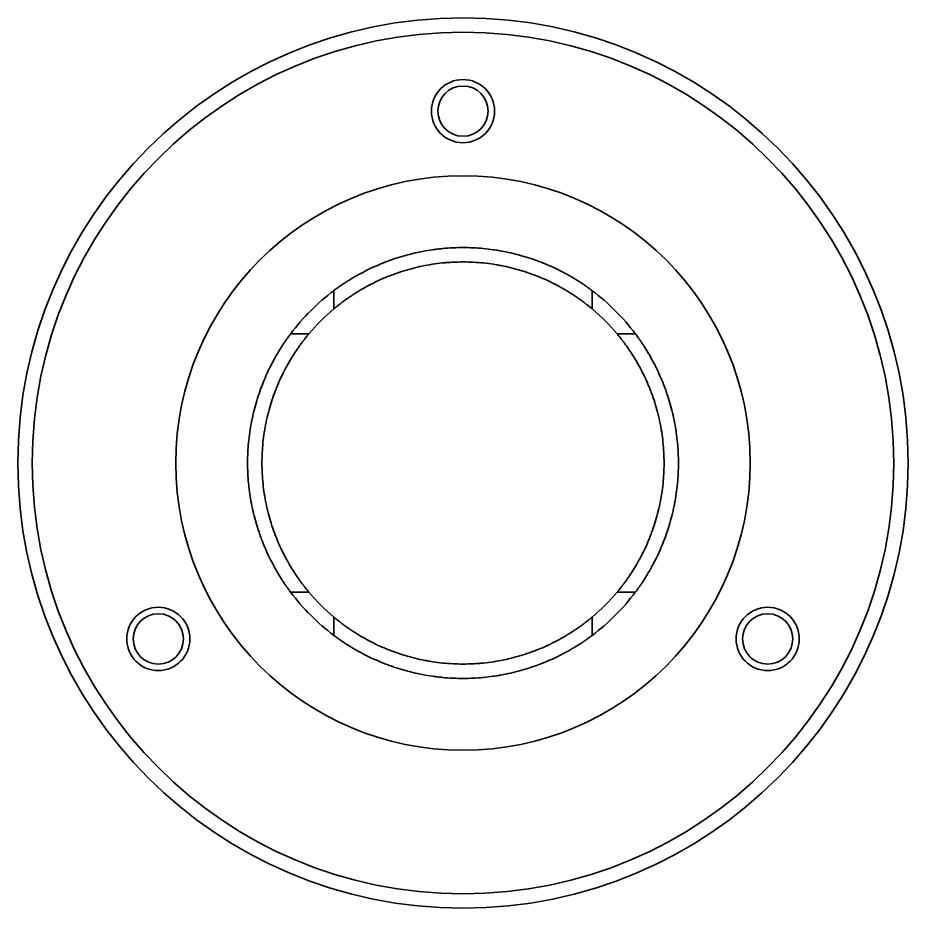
# Model space of a CAD drawing. Extents: x 5987 to 10491, y -672 to 3708.
# Drawn here: x 8604.6 to 8666.6, y 714 to 776 of the extents above; entities that cross this region are included whole.
import ezdxf

# ---------------------------------------------------------------- set-up
doc = ezdxf.new("R2010")
doc.units = 0
doc.header["$LTSCALE"] = 5
doc.layers.add('1', color=7, linetype='CONTINUOUS', true_color=0xffffff)

msp = doc.modelspace()

# ---------------------------------------------------------------- linework, layer by layer
at = {"layer": '1', "color": 7, "linetype": 'Continuous', "lineweight": 35}
for p, q in [((8626.555, 755.75), (8626.555, 757.026)), ((8644.555, 757.026), (8644.555, 755.75)), ((8623.555, 754.026), (8624.831, 754.026)), ((8646.279, 754.026), (8647.555, 754.026)), ((8624.831, 736.026), (8623.555, 736.026)), ((8647.555, 736.026), (8646.279, 736.026)), ((8626.555, 733.026), (8626.555, 734.302)), ((8644.555, 734.302), (8644.555, 733.026))]:
    msp.add_line(p, q, dxfattribs=at)
for centre, radius in [((8635.555, 745.026), 31), ((8635.555, 745.026), 30), ((8635.555, 769.526), 2.2), ((8635.555, 769.526), 1.75), ((8635.555, 745.026), 20), ((8614.338, 732.776), 2.2), ((8656.773, 732.776), 2.2), ((8614.338, 732.776), 1.75), ((8656.773, 732.776), 1.75)]:
    msp.add_circle(centre, radius, dxfattribs=at)
for radius, start, end in [(15, 126.8699, 143.1301), (15, 36.8699, 53.1301), (14, 130.0052, 139.9948), (14, 40.0052, 49.9948), (15, 216.8699, 233.1301), (14, 220.0052, 229.9948), (15, 306.8699, 323.1301), (14, 310.0052, 319.9948)]:
    msp.add_arc((8635.555, 745.026), radius, start, end, dxfattribs=at)
for points, knots in [([(8626.555, 757.026), (8626.556, 757.027), (8626.558, 757.028), (8626.568, 757.035), (8626.575, 757.041), (8626.603, 757.061), (8626.63, 757.082), (8626.701, 757.134), (8626.744, 757.165), (8626.84, 757.235), (8626.894, 757.273), (8626.983, 757.335), (8627.014, 757.357), (8627.077, 757.4), (8627.11, 757.423), (8627.211, 757.491), (8627.281, 757.538), (8627.427, 757.633), (8627.503, 757.682), (8627.66, 757.78), (8627.741, 757.83), (8627.865, 757.905), (8627.907, 757.93), (8627.992, 757.98), (8628.036, 758.005), (8628.166, 758.08), (8628.255, 758.13), (8628.525, 758.278), (8628.71, 758.375), (8629.091, 758.563), (8629.286, 758.655), (8629.686, 758.832), (8629.89, 758.917), (8630.204, 759.039), (8630.309, 759.079), (8630.523, 759.157), (8630.63, 759.195), (8630.954, 759.305), (8631.172, 759.373), (8631.833, 759.564), (8632.282, 759.672), (8632.968, 759.803), (8633.199, 759.842), (8633.549, 759.892), (8633.724, 759.915), (8633.901, 759.935), (8634.02, 759.947), (8634.079, 759.953), (8634.612, 760.004), (8635.085, 760.026), (8636.028, 760.026), (8636.499, 760.004), (8637.203, 759.937), (8637.438, 759.909), (8637.789, 759.859), (8637.907, 759.841), (8638.14, 759.802), (8638.255, 759.782), (8638.831, 759.672), (8639.28, 759.563), (8639.939, 759.373), (8640.155, 759.305), (8640.584, 759.16), (8640.795, 759.083), (8641.108, 758.961), (8641.211, 758.919), (8641.417, 758.834), (8641.519, 758.79), (8641.822, 758.656), (8642.018, 758.564), (8642.305, 758.422), (8642.399, 758.374), (8642.584, 758.278), (8642.676, 758.229), (8642.856, 758.13), (8642.945, 758.08), (8643.075, 758.005), (8643.118, 757.98), (8643.204, 757.93), (8643.246, 757.905), (8643.371, 757.83), (8643.452, 757.78), (8643.608, 757.681), (8643.684, 757.633), (8643.83, 757.537), (8643.901, 757.491), (8644.001, 757.422), (8644.034, 757.4), (8644.097, 757.356), (8644.128, 757.335), (8644.216, 757.273), (8644.27, 757.235), (8644.343, 757.183), (8644.365, 757.166), (8644.397, 757.143), (8644.407, 757.136), (8644.427, 757.121), (8644.436, 757.115), (8644.48, 757.082), (8644.507, 757.062), (8644.535, 757.041), (8644.543, 757.035), (8644.55, 757.03), (8644.552, 757.028), (8644.554, 757.027), (8644.555, 757.026), (8644.555, 757.026)], [0, 0, 0, 0, 0.007147, 0.007147, 0.014971, 0.014971, 0.030619, 0.030619, 0.046268, 0.046268, 0.061916, 0.061916, 0.06974, 0.06974, 0.077564, 0.077564, 0.093213, 0.093213, 0.108861, 0.108861, 0.124509, 0.124509, 0.132333, 0.132333, 0.140158, 0.140158, 0.155806, 0.155806, 0.187102, 0.187102, 0.218399, 0.218399, 0.249696, 0.249696, 0.265344, 0.265344, 0.280992, 0.280992, 0.312289, 0.312289, 0.374882, 0.374882, 0.406179, 0.406179, 0.421827, 0.429652, 0.429652, 0.437476, 0.437476, 0.500069, 0.500069, 0.562662, 0.562662, 0.593959, 0.593959, 0.609607, 0.609607, 0.625256, 0.625256, 0.687849, 0.687849, 0.719146, 0.719146, 0.750442, 0.750442, 0.766091, 0.766091, 0.781739, 0.781739, 0.813036, 0.813036, 0.828684, 0.828684, 0.844332, 0.844332, 0.859981, 0.859981, 0.867805, 0.867805, 0.875629, 0.875629, 0.891277, 0.891277, 0.906926, 0.906926, 0.922574, 0.922574, 0.930398, 0.930398, 0.938222, 0.938222, 0.953871, 0.953871, 0.961695, 0.961695, 0.965607, 0.965607, 0.969519, 0.969519, 0.985167, 0.985167, 0.992992, 0.992992, 0.996904, 0.996904, 1, 1, 1, 1]), ([(8644.555, 755.75), (8644.555, 755.75), (8644.552, 755.753), (8644.543, 755.76), (8644.535, 755.767), (8644.516, 755.782), (8644.505, 755.792), (8644.484, 755.809), (8644.477, 755.815), (8644.461, 755.828), (8644.453, 755.835), (8644.408, 755.872), (8644.366, 755.907), (8644.269, 755.984), (8644.215, 756.027), (8644.141, 756.084), (8644.126, 756.096), (8644.096, 756.119), (8644.08, 756.131), (8644.033, 756.168), (8644, 756.192), (8643.901, 756.267), (8643.832, 756.318), (8643.687, 756.422), (8643.613, 756.476), (8643.458, 756.583), (8643.378, 756.637), (8643.255, 756.719), (8643.213, 756.746), (8643.128, 756.801), (8643.086, 756.828), (8642.957, 756.91), (8642.869, 756.964), (8642.691, 757.071), (8642.601, 757.125), (8642.417, 757.229), (8642.325, 757.281), (8641.853, 757.537), (8641.456, 757.73), (8640.987, 757.93), (8640.935, 757.952), (8640.829, 757.995), (8640.776, 758.016), (8640.616, 758.08), (8640.295, 758.203), (8639.968, 758.315), (8639.305, 758.522), (8638.853, 758.64), (8638.274, 758.76), (8638.157, 758.783), (8637.923, 758.825), (8637.805, 758.845), (8637.451, 758.899), (8637.215, 758.929), (8636.505, 759.002), (8636.031, 759.026), (8635.317, 759.026), (8635.079, 759.02), (8634.721, 759.002), (8634.542, 758.99), (8634.363, 758.975), (8634.244, 758.965), (8634.184, 758.959), (8633.647, 758.904), (8633.178, 758.831), (8632.259, 758.641), (8631.809, 758.523), (8631.146, 758.316), (8630.927, 758.241), (8630.657, 758.141), (8630.603, 758.121), (8630.496, 758.08), (8630.335, 758.018), (8629.968, 757.866), (8629.664, 757.728), (8629.267, 757.536), (8629.073, 757.437), (8628.696, 757.232), (8628.512, 757.127), (8628.289, 756.993), (8628.245, 756.966), (8628.157, 756.912), (8628.113, 756.884), (8627.984, 756.803), (8627.9, 756.748), (8627.736, 756.639), (8627.655, 756.585), (8627.5, 756.477), (8627.424, 756.423), (8627.279, 756.318), (8627.209, 756.266), (8627.077, 756.167), (8627.014, 756.119), (8626.898, 756.029), (8626.844, 755.986), (8626.783, 755.937), (8626.771, 755.927), (8626.748, 755.909), (8626.737, 755.9), (8626.705, 755.874), (8626.685, 755.858), (8626.632, 755.814), (8626.604, 755.791), (8626.58, 755.771), (8626.576, 755.767), (8626.568, 755.761), (8626.565, 755.758), (8626.558, 755.752), (8626.555, 755.75), (8626.555, 755.75)], [0, 0, 0, 0, 0.007096, 0.007096, 0.014916, 0.014916, 0.022736, 0.022736, 0.026646, 0.026646, 0.030556, 0.030556, 0.046195, 0.046195, 0.061835, 0.061835, 0.065745, 0.065745, 0.069655, 0.069655, 0.077475, 0.077475, 0.093114, 0.093114, 0.108754, 0.108754, 0.124394, 0.124394, 0.132214, 0.132214, 0.140034, 0.140034, 0.155673, 0.155673, 0.171313, 0.171313, 0.186953, 0.186953, 0.249512, 0.249512, 0.257332, 0.257332, 0.265152, 0.265152, 0.280791, 0.312071, 0.312071, 0.37463, 0.37463, 0.39027, 0.39027, 0.405909, 0.405909, 0.437189, 0.437189, 0.499748, 0.499748, 0.531027, 0.531027, 0.546667, 0.554487, 0.554487, 0.562307, 0.562307, 0.624866, 0.624866, 0.687425, 0.687425, 0.718704, 0.718704, 0.726524, 0.726524, 0.734344, 0.749984, 0.781263, 0.781263, 0.812542, 0.812542, 0.843822, 0.843822, 0.851642, 0.851642, 0.859462, 0.859462, 0.875101, 0.875101, 0.890741, 0.890741, 0.906381, 0.906381, 0.922021, 0.922021, 0.93766, 0.93766, 0.9533, 0.9533, 0.95721, 0.95721, 0.96112, 0.96112, 0.96894, 0.96894, 0.98458, 0.98458, 0.98849, 0.98849, 0.992399, 0.992399, 1, 1, 1, 1]), ([(8623.555, 736.026), (8623.555, 736.027), (8623.553, 736.029), (8623.546, 736.038), (8623.541, 736.045), (8623.52, 736.073), (8623.5, 736.101), (8623.447, 736.172), (8623.416, 736.214), (8623.347, 736.311), (8623.308, 736.365), (8623.246, 736.453), (8623.225, 736.484), (8623.181, 736.548), (8623.159, 736.58), (8623.091, 736.681), (8623.044, 736.751), (8622.949, 736.897), (8622.9, 736.973), (8622.802, 737.13), (8622.752, 737.21), (8622.677, 737.335), (8622.652, 737.377), (8622.602, 737.462), (8622.577, 737.505), (8622.502, 737.636), (8622.452, 737.724), (8622.304, 737.994), (8622.207, 738.179), (8622.019, 738.56), (8621.927, 738.755), (8621.751, 739.154), (8621.666, 739.358), (8621.543, 739.671), (8621.503, 739.777), (8621.425, 739.99), (8621.388, 740.098), (8621.278, 740.421), (8621.209, 740.639), (8621.018, 741.299), (8620.911, 741.748), (8620.779, 742.434), (8620.74, 742.665), (8620.69, 743.014), (8620.667, 743.19), (8620.647, 743.367), (8620.635, 743.485), (8620.629, 743.544), (8620.6, 743.84), (8620.583, 744.077), (8620.561, 744.553), (8620.555, 744.792), (8620.555, 745.508), (8620.578, 745.981), (8620.645, 746.685), (8620.673, 746.918), (8620.74, 747.383), (8620.778, 747.614), (8620.844, 747.959), (8620.879, 748.132), (8620.918, 748.303), (8620.944, 748.417), (8620.957, 748.475), (8621.025, 748.758), (8621.144, 749.205), (8621.28, 749.639), (8621.425, 750.066), (8621.502, 750.276), (8621.663, 750.689), (8621.748, 750.892), (8621.924, 751.291), (8622.016, 751.486), (8622.135, 751.726), (8622.159, 751.774), (8622.207, 751.869), (8622.231, 751.916), (8622.304, 752.056), (8622.353, 752.148), (8622.502, 752.419), (8622.602, 752.593), (8622.728, 752.801), (8622.753, 752.842), (8622.802, 752.923), (8622.827, 752.963), (8622.901, 753.081), (8622.95, 753.157), (8623.045, 753.302), (8623.091, 753.372), (8623.182, 753.505), (8623.225, 753.569), (8623.277, 753.642), (8623.287, 753.657), (8623.307, 753.685), (8623.337, 753.727), (8623.364, 753.766), (8623.417, 753.838), (8623.447, 753.88), (8623.486, 753.933), (8623.498, 753.949), (8623.518, 753.976), (8623.527, 753.988), (8623.548, 754.016), (8623.556, 754.026), (8623.555, 754.026)], [0, 0, 0, 0, 0.007085, 0.007085, 0.014903, 0.014903, 0.030539, 0.030539, 0.046176, 0.046176, 0.061812, 0.061812, 0.06963, 0.06963, 0.077449, 0.077449, 0.093085, 0.093085, 0.108722, 0.108722, 0.124358, 0.124358, 0.132176, 0.132176, 0.139995, 0.139995, 0.155631, 0.155631, 0.186904, 0.186904, 0.218177, 0.218177, 0.24945, 0.24945, 0.265086, 0.265086, 0.280723, 0.280723, 0.311996, 0.311996, 0.374541, 0.374541, 0.405814, 0.405814, 0.421451, 0.429269, 0.429269, 0.437087, 0.437087, 0.46836, 0.46836, 0.499633, 0.499633, 0.562179, 0.562179, 0.593452, 0.593452, 0.624725, 0.624725, 0.640361, 0.64818, 0.64818, 0.655998, 0.655998, 0.687271, 0.718544, 0.718544, 0.749817, 0.749817, 0.78109, 0.78109, 0.812362, 0.812362, 0.820181, 0.820181, 0.827999, 0.827999, 0.843635, 0.843635, 0.874908, 0.874908, 0.882727, 0.882727, 0.890545, 0.890545, 0.906181, 0.906181, 0.921818, 0.921818, 0.937454, 0.937454, 0.941363, 0.941363, 0.945272, 0.953091, 0.953091, 0.968727, 0.968727, 0.976545, 0.976545, 0.984364, 0.984364, 1, 1, 1, 1]), ([(8624.831, 754.026), (8624.831, 754.026), (8624.829, 754.023), (8624.821, 754.014), (8624.815, 754.006), (8624.799, 753.987), (8624.789, 753.976), (8624.772, 753.955), (8624.766, 753.948), (8624.753, 753.932), (8624.746, 753.923), (8624.71, 753.879), (8624.675, 753.837), (8624.598, 753.74), (8624.555, 753.686), (8624.498, 753.613), (8624.486, 753.598), (8624.462, 753.567), (8624.451, 753.552), (8624.414, 753.504), (8624.39, 753.472), (8624.315, 753.373), (8624.264, 753.303), (8624.16, 753.159), (8624.107, 753.085), (8623.999, 752.93), (8623.945, 752.85), (8623.863, 752.727), (8623.836, 752.685), (8623.781, 752.601), (8623.754, 752.558), (8623.672, 752.429), (8623.618, 752.342), (8623.511, 752.164), (8623.458, 752.074), (8623.353, 751.891), (8623.302, 751.798), (8623.046, 751.327), (8622.853, 750.93), (8622.653, 750.462), (8622.632, 750.409), (8622.588, 750.304), (8622.567, 750.251), (8622.503, 750.092), (8622.38, 749.771), (8622.269, 749.444), (8622.061, 748.782), (8621.942, 748.33), (8621.823, 747.751), (8621.8, 747.635), (8621.758, 747.401), (8621.738, 747.283), (8621.683, 746.929), (8621.622, 746.456), (8621.586, 745.979), (8621.561, 745.5), (8621.555, 745.26), (8621.555, 744.779), (8621.562, 744.539), (8621.586, 744.063), (8621.605, 743.825), (8621.678, 743.117), (8621.75, 742.65), (8621.87, 742.072), (8621.908, 741.899), (8621.95, 741.727), (8621.978, 741.612), (8621.992, 741.555), (8622.066, 741.27), (8622.131, 741.046), (8622.27, 740.605), (8622.344, 740.388), (8622.501, 739.962), (8622.585, 739.752), (8622.76, 739.34), (8622.852, 739.137), (8622.996, 738.84), (8623.045, 738.741), (8623.145, 738.546), (8623.195, 738.45), (8623.351, 738.164), (8623.456, 737.979), (8623.618, 737.711), (8623.672, 737.624), (8623.753, 737.495), (8623.781, 737.453), (8623.835, 737.369), (8623.862, 737.327), (8623.944, 737.204), (8623.998, 737.124), (8624.106, 736.969), (8624.159, 736.894), (8624.263, 736.75), (8624.315, 736.68), (8624.389, 736.581), (8624.414, 736.549), (8624.45, 736.501), (8624.462, 736.486), (8624.485, 736.455), (8624.497, 736.44), (8624.554, 736.367), (8624.597, 736.313), (8624.655, 736.24), (8624.674, 736.217), (8624.7, 736.186), (8624.708, 736.175), (8624.724, 736.156), (8624.732, 736.146), (8624.768, 736.102), (8624.791, 736.074), (8624.815, 736.046), (8624.821, 736.039), (8624.827, 736.031), (8624.829, 736.029), (8624.831, 736.027), (8624.831, 736.026), (8624.831, 736.026)], [0, 0, 0, 0, 0.007164, 0.007164, 0.014988, 0.014988, 0.022812, 0.022812, 0.026724, 0.026724, 0.030636, 0.030636, 0.046284, 0.046284, 0.061932, 0.061932, 0.065844, 0.065844, 0.069756, 0.069756, 0.07758, 0.07758, 0.093228, 0.093228, 0.108876, 0.108876, 0.124524, 0.124524, 0.132348, 0.132348, 0.140173, 0.140173, 0.155821, 0.155821, 0.171469, 0.171469, 0.187117, 0.187117, 0.249709, 0.249709, 0.257533, 0.257533, 0.265357, 0.265357, 0.281006, 0.312302, 0.312302, 0.374894, 0.374894, 0.390542, 0.390542, 0.406191, 0.406191, 0.437487, 0.468783, 0.468783, 0.500079, 0.500079, 0.531375, 0.531375, 0.562672, 0.562672, 0.625264, 0.625264, 0.640912, 0.648736, 0.648736, 0.65656, 0.65656, 0.687857, 0.687857, 0.719153, 0.719153, 0.750449, 0.750449, 0.781745, 0.781745, 0.797393, 0.797393, 0.813042, 0.813042, 0.844338, 0.844338, 0.859986, 0.859986, 0.86781, 0.86781, 0.875634, 0.875634, 0.891282, 0.891282, 0.90693, 0.90693, 0.922578, 0.922578, 0.930402, 0.930402, 0.934314, 0.934314, 0.938227, 0.938227, 0.953875, 0.953875, 0.961699, 0.961699, 0.965611, 0.965611, 0.969523, 0.969523, 0.985171, 0.985171, 0.992995, 0.992995, 0.996907, 0.996907, 1, 1, 1, 1]), ([(8646.279, 736.026), (8646.28, 736.027), (8646.282, 736.029), (8646.289, 736.038), (8646.302, 736.053), (8646.321, 736.076), (8646.338, 736.097), (8646.344, 736.104), (8646.357, 736.12), (8646.364, 736.128), (8646.401, 736.173), (8646.436, 736.216), (8646.513, 736.313), (8646.556, 736.366), (8646.613, 736.44), (8646.625, 736.455), (8646.648, 736.485), (8646.66, 736.501), (8646.697, 736.548), (8646.721, 736.581), (8646.796, 736.68), (8646.847, 736.75), (8646.952, 736.894), (8647.005, 736.969), (8647.112, 737.124), (8647.167, 737.204), (8647.248, 737.327), (8647.276, 737.369), (8647.33, 737.453), (8647.358, 737.495), (8647.439, 737.624), (8647.493, 737.712), (8647.654, 737.978), (8647.759, 738.162), (8647.963, 738.539), (8648.063, 738.732), (8648.255, 739.129), (8648.347, 739.332), (8648.458, 739.593), (8648.48, 739.645), (8648.523, 739.75), (8648.545, 739.803), (8648.608, 739.963), (8648.649, 740.07), (8648.768, 740.393), (8648.843, 740.611), (8649.051, 741.273), (8649.169, 741.726), (8649.289, 742.304), (8649.311, 742.421), (8649.354, 742.655), (8649.373, 742.773), (8649.428, 743.127), (8649.458, 743.364), (8649.507, 743.839), (8649.525, 744.077), (8649.543, 744.436), (8649.548, 744.556), (8649.554, 744.796), (8649.555, 744.916), (8649.555, 745.518), (8649.53, 745.995), (8649.457, 746.703), (8649.426, 746.938), (8649.354, 747.405), (8649.312, 747.637), (8649.24, 747.984), (8649.202, 748.157), (8649.16, 748.33), (8649.132, 748.444), (8649.117, 748.501), (8649.043, 748.786), (8648.914, 749.234), (8648.765, 749.668), (8648.647, 749.987), (8648.607, 750.093), (8648.523, 750.303), (8648.481, 750.407), (8648.349, 750.716), (8648.257, 750.918), (8648.065, 751.315), (8647.965, 751.51), (8647.81, 751.796), (8647.758, 751.89), (8647.652, 752.074), (8647.599, 752.165), (8647.491, 752.344), (8647.437, 752.431), (8647.355, 752.56), (8647.328, 752.603), (8647.273, 752.687), (8647.246, 752.729), (8647.164, 752.852), (8647.11, 752.932), (8647.002, 753.087), (8646.949, 753.161), (8646.845, 753.305), (8646.794, 753.374), (8646.72, 753.473), (8646.695, 753.506), (8646.659, 753.553), (8646.647, 753.568), (8646.624, 753.599), (8646.612, 753.614), (8646.555, 753.687), (8646.512, 753.741), (8646.454, 753.814), (8646.436, 753.836), (8646.41, 753.868), (8646.402, 753.878), (8646.386, 753.897), (8646.378, 753.907), (8646.342, 753.951), (8646.319, 753.978), (8646.296, 754.006), (8646.29, 754.014), (8646.281, 754.023), (8646.279, 754.026), (8646.279, 754.026)], [0, 0, 0, 0, 0.007096, 0.007096, 0.014916, 0.022736, 0.022736, 0.026646, 0.026646, 0.030556, 0.030556, 0.046196, 0.046196, 0.061836, 0.061836, 0.065745, 0.065745, 0.069655, 0.069655, 0.077475, 0.077475, 0.093115, 0.093115, 0.108755, 0.108755, 0.124395, 0.124395, 0.132214, 0.132214, 0.140034, 0.140034, 0.155674, 0.155674, 0.186954, 0.186954, 0.218233, 0.218233, 0.249513, 0.249513, 0.257332, 0.257332, 0.265152, 0.265152, 0.280792, 0.280792, 0.312072, 0.312072, 0.374631, 0.374631, 0.39027, 0.39027, 0.40591, 0.40591, 0.43719, 0.43719, 0.468469, 0.468469, 0.484109, 0.484109, 0.499749, 0.499749, 0.562308, 0.562308, 0.593587, 0.593587, 0.624867, 0.624867, 0.640506, 0.648326, 0.648326, 0.656146, 0.656146, 0.687426, 0.718705, 0.718705, 0.734345, 0.734345, 0.749985, 0.749985, 0.781264, 0.781264, 0.812544, 0.812544, 0.828183, 0.828183, 0.843823, 0.843823, 0.859463, 0.859463, 0.867283, 0.867283, 0.875103, 0.875103, 0.890743, 0.890743, 0.906382, 0.906382, 0.922022, 0.922022, 0.929842, 0.929842, 0.933752, 0.933752, 0.937662, 0.937662, 0.953302, 0.953302, 0.961121, 0.961121, 0.965031, 0.965031, 0.968941, 0.968941, 0.984581, 0.984581, 0.992401, 0.992401, 1, 1, 1, 1]), ([(8647.555, 754.026), (8647.556, 754.026), (8647.558, 754.023), (8647.565, 754.014), (8647.57, 754.007), (8647.591, 753.978), (8647.611, 753.951), (8647.663, 753.881), (8647.694, 753.838), (8647.763, 753.742), (8647.802, 753.688), (8647.853, 753.614), (8647.864, 753.599), (8647.885, 753.569), (8647.896, 753.553), (8647.929, 753.505), (8647.951, 753.473), (8648.019, 753.372), (8648.066, 753.302), (8648.161, 753.157), (8648.209, 753.081), (8648.307, 752.925), (8648.357, 752.844), (8648.432, 752.72), (8648.457, 752.678), (8648.507, 752.593), (8648.532, 752.549), (8648.607, 752.419), (8648.657, 752.33), (8648.756, 752.151), (8648.805, 752.059), (8648.901, 751.874), (8648.949, 751.781), (8649.184, 751.306), (8649.362, 750.906), (8649.566, 750.385), (8649.606, 750.279), (8649.684, 750.066), (8649.797, 749.744), (8649.9, 749.417), (8650.092, 748.756), (8650.2, 748.305), (8650.31, 747.73), (8650.341, 747.556), (8650.369, 747.381), (8650.387, 747.265), (8650.396, 747.206), (8650.438, 746.913), (8650.494, 746.442), (8650.528, 745.969), (8650.55, 745.495), (8650.555, 745.256), (8650.555, 744.779), (8650.549, 744.541), (8650.527, 744.068), (8650.51, 743.833), (8650.442, 743.13), (8650.376, 742.665), (8650.266, 742.09), (8650.231, 741.918), (8650.193, 741.747), (8650.166, 741.632), (8650.153, 741.575), (8650.085, 741.292), (8650.026, 741.068), (8649.898, 740.628), (8649.83, 740.411), (8649.685, 739.985), (8649.608, 739.775), (8649.446, 739.362), (8649.362, 739.159), (8649.186, 738.76), (8649.094, 738.565), (8648.975, 738.325), (8648.951, 738.277), (8648.903, 738.182), (8648.879, 738.135), (8648.806, 737.995), (8648.757, 737.903), (8648.608, 737.633), (8648.508, 737.459), (8648.383, 737.251), (8648.358, 737.21), (8648.308, 737.129), (8648.283, 737.089), (8648.21, 736.971), (8648.161, 736.896), (8648.066, 736.75), (8648.019, 736.68), (8647.929, 736.547), (8647.885, 736.483), (8647.834, 736.41), (8647.823, 736.395), (8647.803, 736.367), (8647.774, 736.325), (8647.746, 736.287), (8647.694, 736.214), (8647.663, 736.172), (8647.631, 736.127), (8647.624, 736.119), (8647.613, 736.103), (8647.607, 736.096), (8647.592, 736.076), (8647.584, 736.064), (8647.563, 736.036), (8647.555, 736.026), (8647.555, 736.026)], [0, 0, 0, 0, 0.007089, 0.007089, 0.014907, 0.014907, 0.030544, 0.030544, 0.04618, 0.04618, 0.061816, 0.061816, 0.065725, 0.065725, 0.069634, 0.069634, 0.077453, 0.077453, 0.093089, 0.093089, 0.108725, 0.108725, 0.124362, 0.124362, 0.13218, 0.13218, 0.139998, 0.139998, 0.155635, 0.155635, 0.171271, 0.171271, 0.186907, 0.186907, 0.249453, 0.249453, 0.265089, 0.265089, 0.280726, 0.311999, 0.311999, 0.374544, 0.374544, 0.390181, 0.397999, 0.397999, 0.405817, 0.405817, 0.43709, 0.468363, 0.468363, 0.499635, 0.499635, 0.530908, 0.530908, 0.562181, 0.562181, 0.624727, 0.624727, 0.640363, 0.648181, 0.648181, 0.655999, 0.655999, 0.687272, 0.687272, 0.718545, 0.718545, 0.749818, 0.749818, 0.78109, 0.78109, 0.812363, 0.812363, 0.820181, 0.820181, 0.828, 0.828, 0.843636, 0.843636, 0.874909, 0.874909, 0.882727, 0.882727, 0.890545, 0.890545, 0.906182, 0.906182, 0.921818, 0.921818, 0.937454, 0.937454, 0.941364, 0.941364, 0.945273, 0.953091, 0.953091, 0.968727, 0.968727, 0.972636, 0.972636, 0.976545, 0.976545, 0.984364, 0.984364, 1, 1, 1, 1]), ([(8626.555, 734.302), (8626.556, 734.302), (8626.558, 734.3), (8626.568, 734.292), (8626.582, 734.28), (8626.605, 734.26), (8626.626, 734.243), (8626.633, 734.237), (8626.649, 734.224), (8626.658, 734.217), (8626.702, 734.18), (8626.745, 734.146), (8626.842, 734.068), (8626.896, 734.025), (8626.969, 733.968), (8626.984, 733.956), (8627.015, 733.933), (8627.03, 733.921), (8627.078, 733.885), (8627.11, 733.86), (8627.21, 733.785), (8627.279, 733.734), (8627.424, 733.629), (8627.499, 733.576), (8627.654, 733.469), (8627.734, 733.414), (8627.857, 733.333), (8627.899, 733.305), (8627.983, 733.251), (8628.026, 733.223), (8628.155, 733.142), (8628.242, 733.088), (8628.509, 732.927), (8628.692, 732.822), (8629.069, 732.617), (8629.263, 732.518), (8629.66, 732.326), (8629.863, 732.233), (8630.124, 732.123), (8630.176, 732.101), (8630.282, 732.057), (8630.335, 732.036), (8630.494, 731.972), (8630.601, 731.931), (8630.925, 731.812), (8631.143, 731.738), (8631.805, 731.53), (8632.258, 731.412), (8632.837, 731.292), (8632.953, 731.27), (8633.129, 731.238), (8633.188, 731.228), (8633.306, 731.208), (8633.6, 731.161), (8633.895, 731.123), (8634.605, 731.05), (8635.079, 731.026), (8635.792, 731.026), (8636.031, 731.032), (8636.388, 731.05), (8636.567, 731.062), (8636.747, 731.077), (8636.866, 731.087), (8636.926, 731.093), (8637.224, 731.124), (8637.461, 731.154), (8637.929, 731.227), (8638.161, 731.269), (8638.85, 731.411), (8639.301, 731.529), (8639.964, 731.736), (8640.183, 731.811), (8640.453, 731.911), (8640.507, 731.931), (8640.614, 731.972), (8640.668, 731.993), (8640.827, 732.056), (8640.932, 732.099), (8641.451, 732.32), (8641.848, 732.513), (8642.32, 732.768), (8642.413, 732.82), (8642.597, 732.925), (8642.687, 732.979), (8642.821, 733.059), (8642.866, 733.086), (8642.954, 733.14), (8642.997, 733.168), (8643.127, 733.25), (8643.211, 733.304), (8643.375, 733.413), (8643.455, 733.468), (8643.611, 733.576), (8643.686, 733.629), (8643.832, 733.734), (8643.902, 733.786), (8644.034, 733.885), (8644.096, 733.933), (8644.213, 734.024), (8644.267, 734.067), (8644.328, 734.115), (8644.34, 734.125), (8644.363, 734.144), (8644.374, 734.153), (8644.406, 734.178), (8644.425, 734.194), (8644.478, 734.238), (8644.506, 734.261), (8644.53, 734.281), (8644.535, 734.285), (8644.542, 734.291), (8644.545, 734.294), (8644.553, 734.3), (8644.555, 734.302), (8644.555, 734.302)], [0, 0, 0, 0, 0.007097, 0.007097, 0.014917, 0.022736, 0.022736, 0.026646, 0.026646, 0.030556, 0.030556, 0.046196, 0.046196, 0.061836, 0.061836, 0.065746, 0.065746, 0.069656, 0.069656, 0.077476, 0.077476, 0.093115, 0.093115, 0.108755, 0.108755, 0.124395, 0.124395, 0.132215, 0.132215, 0.140035, 0.140035, 0.155674, 0.155674, 0.186954, 0.186954, 0.218233, 0.218233, 0.249513, 0.249513, 0.257333, 0.257333, 0.265153, 0.265153, 0.280792, 0.280792, 0.312072, 0.312072, 0.374631, 0.374631, 0.390271, 0.390271, 0.39809, 0.39809, 0.40591, 0.43719, 0.43719, 0.499749, 0.499749, 0.531028, 0.531028, 0.546668, 0.554488, 0.554488, 0.562308, 0.562308, 0.593587, 0.593587, 0.624867, 0.624867, 0.687426, 0.687426, 0.718705, 0.718705, 0.726525, 0.726525, 0.734345, 0.734345, 0.749985, 0.749985, 0.812544, 0.812544, 0.828184, 0.828184, 0.843823, 0.843823, 0.851643, 0.851643, 0.859463, 0.859463, 0.875103, 0.875103, 0.890743, 0.890743, 0.906382, 0.906382, 0.922022, 0.922022, 0.937662, 0.937662, 0.953302, 0.953302, 0.957212, 0.957212, 0.961122, 0.961122, 0.968941, 0.968941, 0.984581, 0.984581, 0.988491, 0.988491, 0.992401, 0.992401, 1, 1, 1, 1]), ([(8644.555, 733.026), (8644.555, 733.026), (8644.552, 733.024), (8644.543, 733.017), (8644.536, 733.011), (8644.508, 732.99), (8644.48, 732.97), (8644.41, 732.918), (8644.367, 732.887), (8644.271, 732.818), (8644.217, 732.779), (8644.143, 732.728), (8644.128, 732.717), (8644.097, 732.696), (8644.082, 732.685), (8644.034, 732.652), (8644.001, 732.63), (8643.901, 732.562), (8643.831, 732.515), (8643.685, 732.42), (8643.609, 732.371), (8643.453, 732.273), (8643.372, 732.224), (8643.248, 732.149), (8643.205, 732.124), (8643.12, 732.073), (8643.077, 732.048), (8642.946, 731.973), (8642.858, 731.923), (8642.678, 731.824), (8642.586, 731.776), (8642.401, 731.679), (8642.307, 731.631), (8641.832, 731.396), (8641.432, 731.218), (8640.91, 731.014), (8640.804, 730.974), (8640.591, 730.896), (8640.269, 730.783), (8639.942, 730.68), (8639.279, 730.489), (8638.828, 730.38), (8638.253, 730.27), (8638.079, 730.239), (8637.904, 730.211), (8637.787, 730.193), (8637.728, 730.184), (8637.435, 730.142), (8637.2, 730.115), (8636.496, 730.048), (8636.025, 730.026), (8635.082, 730.026), (8634.61, 730.048), (8634.019, 730.105), (8633.9, 730.117), (8633.665, 730.145), (8633.313, 730.191), (8632.967, 730.249), (8632.28, 730.381), (8631.832, 730.488), (8631.172, 730.679), (8630.955, 730.747), (8630.632, 730.857), (8630.525, 730.894), (8630.312, 730.972), (8630.206, 731.012), (8629.892, 731.135), (8629.687, 731.22), (8629.287, 731.397), (8629.092, 731.489), (8628.711, 731.677), (8628.525, 731.774), (8628.255, 731.922), (8628.166, 731.972), (8627.992, 732.072), (8627.906, 732.122), (8627.74, 732.222), (8627.659, 732.272), (8627.502, 732.371), (8627.426, 732.42), (8627.316, 732.492), (8627.28, 732.516), (8627.209, 732.562), (8627.175, 732.585), (8627.075, 732.653), (8627.012, 732.696), (8626.895, 732.778), (8626.842, 732.817), (8626.781, 732.86), (8626.769, 732.869), (8626.746, 732.885), (8626.735, 732.893), (8626.703, 732.917), (8626.684, 732.931), (8626.631, 732.97), (8626.603, 732.99), (8626.58, 733.008), (8626.575, 733.011), (8626.568, 733.016), (8626.565, 733.019), (8626.558, 733.024), (8626.555, 733.026), (8626.555, 733.026)], [0, 0, 0, 0, 0.007088, 0.007088, 0.014908, 0.014908, 0.030548, 0.030548, 0.046187, 0.046187, 0.061827, 0.061827, 0.065737, 0.065737, 0.069647, 0.069647, 0.077467, 0.077467, 0.093107, 0.093107, 0.108747, 0.108747, 0.124386, 0.124386, 0.132206, 0.132206, 0.140026, 0.140026, 0.155666, 0.155666, 0.171306, 0.171306, 0.186946, 0.186946, 0.249505, 0.249505, 0.265145, 0.265145, 0.280784, 0.312064, 0.312064, 0.374623, 0.374623, 0.390263, 0.398083, 0.398083, 0.405903, 0.405903, 0.437182, 0.437182, 0.499741, 0.499741, 0.562301, 0.562301, 0.57794, 0.57794, 0.59358, 0.62486, 0.62486, 0.687419, 0.687419, 0.718698, 0.718698, 0.734338, 0.734338, 0.749978, 0.749978, 0.781258, 0.781258, 0.812537, 0.812537, 0.843817, 0.843817, 0.859457, 0.859457, 0.875096, 0.875096, 0.890736, 0.890736, 0.906376, 0.906376, 0.914196, 0.914196, 0.922016, 0.922016, 0.937655, 0.937655, 0.953295, 0.953295, 0.957205, 0.957205, 0.961115, 0.961115, 0.968935, 0.968935, 0.984575, 0.984575, 0.988485, 0.988485, 0.992395, 0.992395, 1, 1, 1, 1])]:
    msp.add_open_spline(points, degree=3, knots=knots, dxfattribs=at)

doc.saveas('drawing.dxf')
